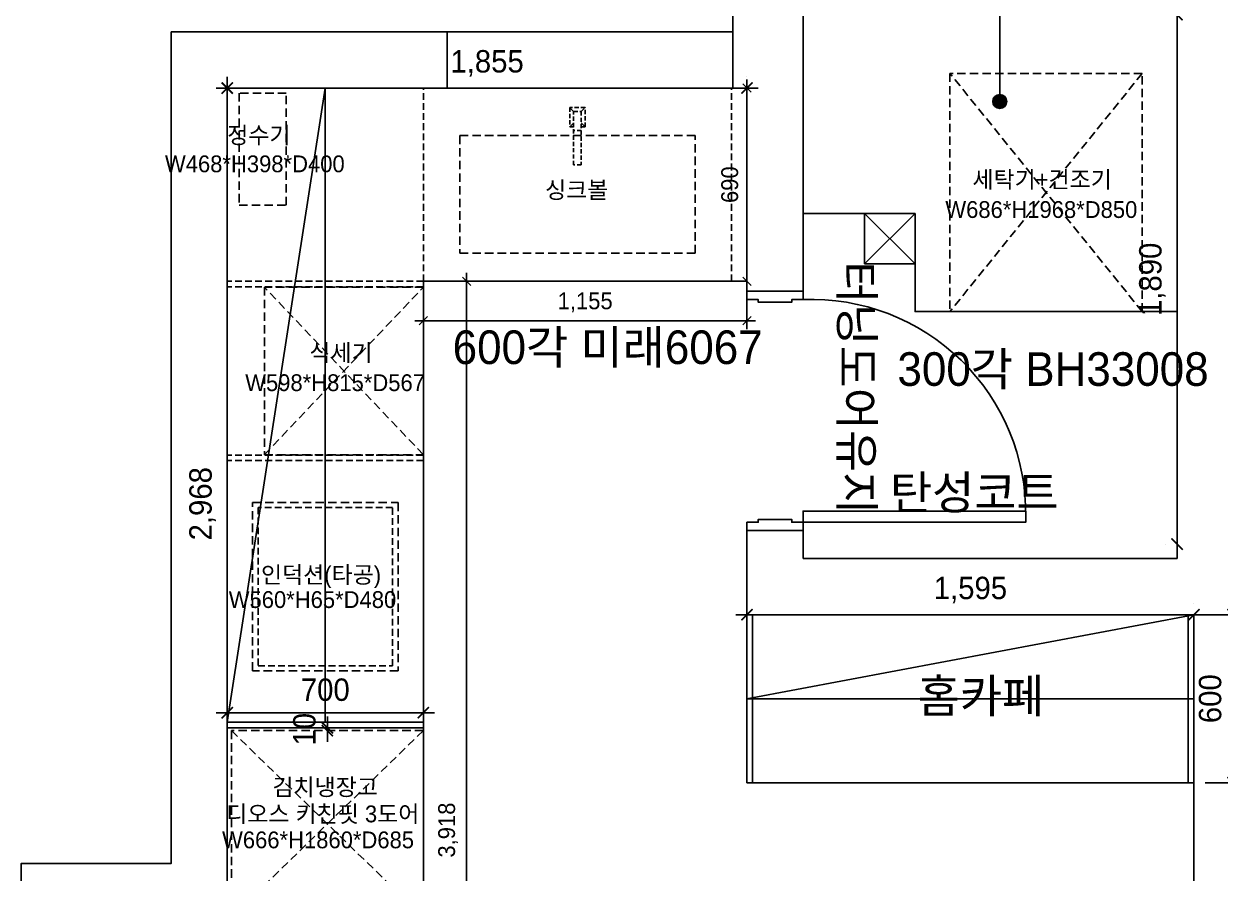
# Model space of a CAD drawing. Header units: millimetres. Extents: x 118028 to 193504, y 42792 to 96100.
# Drawn here: x 150456 to 154725, y 89182 to 92214 of the extents above; entities that cross this region are included whole.
import ezdxf

# ---------------------------------------------------------------- set-up
doc = ezdxf.new("R2010")
doc.units = ezdxf.units.MM
doc.header["$LTSCALE"] = 30
doc.header["$PDMODE"] = 3
for name, pattern in [('DASHED', [0.75, 0.5, -0.25]), ('DASHEDX2', [1.5, 1, -0.5]), ('DH-HID2', [1.2, 0.8, -0.4])]:
    doc.linetypes.add(name, pattern=pattern)
doc.layers.get('DEFPOINTS').update_dxf_attribs({"color": 248})
for name, color, linetype in [('0-ELC TEXT', 7, 'Continuous'), ('06-FUR', 6, 'Continuous'), ('07-DIM WAL', 5, 'Continuous'), ('2CONTINUOUS', 2, 'Continuous'), ('C-WIN', 4, 'Continuous'), ('CO-DO-FR', 7, 'Continuous'), ('CO-DOOR', 8, 'Continuous'), ('FU-FURM', 251, 'DH-HID2'), ('FUR', 8, 'DASHED'), ('설비', 140, 'Continuous')]:
    doc.layers.add(name, color=color, linetype=linetype)
doc.styles.add('HY 울릉도 L', font='')
doc.styles.add('코레일둥고', font='Korail_Round_Gothic_Medium.ttf')
doc.styles.get('HY 울릉도 L').set_extended_font_data('HY울릉도L')
doc.dimstyles.new('30', dxfattribs={"dimscale": 30, "dimtxt": 2, "dimasz": 1, "dimexe": 1, "dimexo": 1, "dimgap": 1, "dimtad": 1, "dimdec": 0, "dimrnd": 0.05, "dimdsep": 46, "dimlunit": 6, "dimtxsty": 'HY 울릉도 L', "dimblk": 'ARCHTICK', "dimcen": 2.5, "dimdle": 1, "dimclrd": 133, "dimclre": 133, "dimclrt": 30, "dimadec": 0, "dimazin": 0, "dimtfac": 1, "dimtdec": 0, "dimtix": 1, "dimtmove": 2, "dimatfit": 3, "dimldrblk": 'ARCHTICK', "dimfxl": 1, "dimlwd": -1, "dimlwe": -1, "dimarcsym": 0})
doc.dimstyles.new('40', dxfattribs={"dimscale": 40, "dimtxt": 2, "dimasz": 1, "dimexe": 1, "dimexo": 1, "dimgap": 1, "dimtad": 1, "dimdec": 0, "dimrnd": 0.05, "dimdsep": 46, "dimlunit": 6, "dimtxsty": 'HY 울릉도 L', "dimblk": 'ARCHTICK', "dimcen": 2.5, "dimdle": 1, "dimclrd": 133, "dimclre": 133, "dimclrt": 30, "dimadec": 0, "dimazin": 0, "dimtfac": 1, "dimtdec": 0, "dimtix": 1, "dimtmove": 2, "dimatfit": 3, "dimldrblk": 'ARCHTICK', "dimfxl": 1, "dimlwd": -1, "dimlwe": -1, "dimarcsym": 0})

# ---------------------------------------------------------------- blocks, each defined once
blk = doc.blocks.new('_ArchTick')
at = {"color": 0, "linetype": 'ByBlock', "const_width": 0.15}
blk.add_lwpolyline([(-0.5, -0.5), (0.5, 0.5)], dxfattribs=at)
blk = doc.blocks.new('*D66')
at = {"layer": '07-DIM WAL', "color": 133, "transparency": 16777216}
for p, q in [((154571.4, 92286.8), (154571.4, 90316.8)), ((154531.4, 92246.8), (154531.4, 92246.8)), ((154531.4, 90356.8), (154531.4, 90356.8))]:
    blk.add_line(p, q, dxfattribs=at)
at = {"layer": 'DEFPOINTS', "color": 0, "transparency": 16777216}
for p in [(154571.4, 92246.8), (154571.4, 90356.8), (154571.4, 90356.8)]:
    blk.add_point(p, dxfattribs=at)
at = {"layer": '07-DIM WAL', "color": 133, "transparency": 16777216, "xscale": 40, "yscale": 40, "zscale": 40}
for p, rotation in [((154571.4, 92246.8), 90), ((154571.4, 90356.8), 270)]:
    blk.add_blockref('_ArchTick', p, dxfattribs=dict(at, rotation=rotation))
at = {"layer": '07-DIM WAL', "color": 30, "transparency": 16777216, "insert": (154483.4, 91301.8), "char_height": 80, "attachment_point": 5, "rotation": 90, "style": 'HY 울릉도 L'}
blk.add_mtext('1,890', dxfattribs=at)
blk = doc.blocks.new('*D67')
at = {"layer": '07-DIM WAL', "color": 133, "transparency": 16777216}
for p, q in [((153036.4, 90144.8), (153036.4, 90144.8)), ((154631.4, 90144.8), (154631.4, 90144.8)), ((154671.4, 90104.8), (152996.4, 90104.8))]:
    blk.add_line(p, q, dxfattribs=at)
at = {"layer": 'DEFPOINTS', "color": 0, "transparency": 16777216}
for p in [(153036.4, 90104.8), (153036.4, 90104.8), (154631.4, 90104.8)]:
    blk.add_point(p, dxfattribs=at)
at = {"layer": '07-DIM WAL', "color": 133, "transparency": 16777216, "xscale": 40, "yscale": 40, "zscale": 40, "rotation": 180}
blk.add_blockref('_ArchTick', (153036.4, 90104.8), dxfattribs=at)
at = {"layer": '07-DIM WAL', "color": 133, "transparency": 16777216, "xscale": 40, "yscale": 40, "zscale": 40}
blk.add_blockref('_ArchTick', (154631.4, 90104.8), dxfattribs=at)
at = {"layer": '07-DIM WAL', "color": 30, "transparency": 16777216, "insert": (153833.9, 90192.8), "char_height": 80, "attachment_point": 5, "style": 'HY 울릉도 L'}
blk.add_mtext('1,595', dxfattribs=at)
blk = doc.blocks.new('vusaudeh')
at = {"layer": '2CONTINUOUS'}
for points in [[(152986.4, 92446.8), (152986.4, 91984.8), (153036.4, 91984.8), (153036.4, 91259.8), (153236.4, 91259.8), (153236.4, 92246.8), (153376.4, 92246.8), (153376.4, 92446.8), (152986.4, 92446.8)], [(154771.4, 87452.8), (154771.4, 91311.8), (155076.4, 91311.8), (155076.4, 91511.8), (154771.4, 91511.8), (154771.4, 92446.8), (154396.4, 92446.8), (154396.4, 92246.8), (154571.4, 92246.8), (154571.4, 90304.8)], [(151181.4, 89016.8), (150446.4, 89016.8), (150446.4, 89216.8), (150981.4, 89216.8), (150981.4, 92184.8), (151966.4, 92184.8), (151966.4, 91984.8), (151181.4, 91984.8), (151181.4, 89016.8)], [(153236.4, 90304.8), (153236.4, 90404.8), (153036.4, 90404.8)], [(153036.4, 90404.8), (153036.4, 90104.8), (154631.4, 90104.8), (154631.4, 87252.8), (154841.4, 87252.8)], [(154571.4, 90304.8), (153236.4, 90304.8)]]:
    blk.add_lwpolyline(points, dxfattribs=at)
at = {"layer": 'C-WIN'}
blk.add_lwpolyline([(152986.4, 92184.8), (151966.4, 92184.8), (151966.4, 91984.8), (152986.4, 91984.8)], close=True, dxfattribs=at)
at = {"layer": 'CO-DO-FR'}
for points in [[(153236.4, 91259.8), (153036.4, 91259.8), (153036.4, 91229.8), (153076.4, 91229.8), (153076.4, 91219.8), (153196.4, 91219.8), (153196.4, 91229.8), (153236.4, 91229.8), (153236.4, 91259.8)], [(153236.4, 90404.8), (153036.4, 90404.8), (153036.4, 90434.8), (153076.4, 90434.8), (153076.4, 90444.8), (153196.4, 90444.8), (153196.4, 90434.8), (153236.4, 90434.8), (153236.4, 90404.8)]]:
    blk.add_lwpolyline(points, close=True, dxfattribs=at)
at = {"layer": 'CO-DOOR'}
blk.add_lwpolyline([(154031.4, 90474.8), (153236.4, 90474.8), (153236.4, 90434.8), (154031.4, 90434.8)], close=True, dxfattribs=at)
blk.add_arc((153265.9, 90464.8), 765.6, 359.2516, 92.2081, dxfattribs=at)
blk = doc.blocks.new('*D71')
at = {"layer": '07-DIM WAL', "color": 133, "transparency": 16777216}
for p, q in [((154771.4, 90144.8), (154771.4, 89464.8)), ((154671.4, 90104.8), (154811.4, 90104.8)), ((154671.4, 89504.8), (154811.4, 89504.8))]:
    blk.add_line(p, q, dxfattribs=at)
at = {"layer": 'DEFPOINTS', "color": 0, "transparency": 16777216}
for p in [(154631.4, 90104.8), (154631.4, 89504.8), (154771.4, 89504.8)]:
    blk.add_point(p, dxfattribs=at)
at = {"layer": '07-DIM WAL', "color": 133, "transparency": 16777216, "xscale": 40, "yscale": 40, "zscale": 40}
for p, rotation in [((154771.4, 90104.8), 90), ((154771.4, 89504.8), 270)]:
    blk.add_blockref('_ArchTick', p, dxfattribs=dict(at, rotation=rotation))
at = {"layer": '07-DIM WAL', "color": 30, "transparency": 16777216, "insert": (154689.7, 89804.8), "char_height": 80, "attachment_point": 5, "rotation": 90, "style": 'HY 울릉도 L'}
blk.add_mtext('600', dxfattribs=at)
blk = doc.blocks.new('*D177')
at = {"layer": '07-DIM WAL', "color": 133, "transparency": 16777216}
for p, q in [((151181.4, 92024.8), (151181.4, 92024.8)), ((153036.4, 92024.8), (153036.4, 92024.8)), ((151141.4, 91984.8), (153076.4, 91984.8))]:
    blk.add_line(p, q, dxfattribs=at)
at = {"layer": 'DEFPOINTS', "color": 0, "transparency": 16777216}
for p in [(151181.4, 91984.8), (153036.4, 91984.8), (153036.4, 91984.8)]:
    blk.add_point(p, dxfattribs=at)
at = {"layer": '07-DIM WAL', "color": 133, "transparency": 16777216, "xscale": 40, "yscale": 40, "zscale": 40, "rotation": 180}
blk.add_blockref('_ArchTick', (151181.4, 91984.8), dxfattribs=at)
at = {"layer": '07-DIM WAL', "color": 133, "transparency": 16777216, "xscale": 40, "yscale": 40, "zscale": 40}
blk.add_blockref('_ArchTick', (153036.4, 91984.8), dxfattribs=at)
at = {"layer": '07-DIM WAL', "color": 30, "transparency": 16777216, "insert": (152108.9, 92072.7), "char_height": 80, "attachment_point": 5, "style": 'HY 울릉도 L'}
blk.add_mtext('1,855', dxfattribs=at)
blk = doc.blocks.new('*D178')
at = {"layer": '07-DIM WAL', "color": 133, "transparency": 16777216}
for p, q in [((151181.4, 89760.8), (151181.4, 89794.8)), ((151881.4, 89760.8), (151881.4, 89794.8)), ((151921.4, 89754.8), (151141.4, 89754.8))]:
    blk.add_line(p, q, dxfattribs=at)
at = {"layer": 'DEFPOINTS', "color": 0, "transparency": 16777216}
for p in [(151181.4, 89754.8), (151181.4, 89720.8), (151881.4, 89720.8)]:
    blk.add_point(p, dxfattribs=at)
at = {"layer": '07-DIM WAL', "color": 133, "transparency": 16777216, "xscale": 40, "yscale": 40, "zscale": 40, "rotation": 180}
blk.add_blockref('_ArchTick', (151181.4, 89754.8), dxfattribs=at)
at = {"layer": '07-DIM WAL', "color": 133, "transparency": 16777216, "xscale": 40, "yscale": 40, "zscale": 40}
blk.add_blockref('_ArchTick', (151881.4, 89754.8), dxfattribs=at)
at = {"layer": '07-DIM WAL', "color": 30, "transparency": 16777216, "insert": (151531.4, 89836.5), "char_height": 80, "attachment_point": 5, "style": 'HY 울릉도 L'}
blk.add_mtext('700', dxfattribs=at)
blk = doc.blocks.new('*D181')
at = {"layer": '07-DIM WAL', "color": 133, "transparency": 16777216}
for p, q in [((151538.9, 89650.8), (151538.9, 89740.8)), ((151498.9, 89700.8), (151498.9, 89700.8)), ((151498.9, 89690.8), (151498.9, 89690.8))]:
    blk.add_line(p, q, dxfattribs=at)
at = {"layer": 'DEFPOINTS', "color": 0, "transparency": 16777216}
for p in [(151538.9, 89700.8), (151538.9, 89700.8), (151538.9, 89690.8)]:
    blk.add_point(p, dxfattribs=at)
at = {"layer": '07-DIM WAL', "color": 133, "transparency": 16777216, "xscale": 40, "yscale": 40, "zscale": 40}
for p, rotation in [((151538.9, 89700.8), 270), ((151538.9, 89690.8), 90)]:
    blk.add_blockref('_ArchTick', p, dxfattribs=dict(at, rotation=rotation))
at = {"layer": '07-DIM WAL', "color": 30, "transparency": 16777216, "insert": (151457.2, 89695.8), "char_height": 80, "attachment_point": 5, "rotation": 90, "style": 'HY 울릉도 L'}
blk.add_mtext('10', dxfattribs=at)
blk = doc.blocks.new('*D389')
at = {"layer": '07-DIM WAL', "color": 133, "transparency": 16777216}
for p, q in [((151181.4, 92024.8), (151181.4, 88976.8)), ((151141.4, 91984.8), (151141.4, 91984.8)), ((151141.4, 89016.8), (151141.4, 89016.8))]:
    blk.add_line(p, q, dxfattribs=at)
at = {"layer": 'DEFPOINTS', "color": 0, "transparency": 16777216}
for p in [(151181.4, 91984.8), (151181.4, 89016.8), (151181.4, 89016.8)]:
    blk.add_point(p, dxfattribs=at)
at = {"layer": '07-DIM WAL', "color": 133, "transparency": 16777216, "xscale": 40, "yscale": 40, "zscale": 40}
for p, rotation in [((151181.4, 91984.8), 90), ((151181.4, 89016.8), 270)]:
    blk.add_blockref('_ArchTick', p, dxfattribs=dict(at, rotation=rotation))
at = {"layer": '07-DIM WAL', "color": 30, "transparency": 16777216, "insert": (151093.4, 90500.8), "char_height": 80, "attachment_point": 5, "rotation": 90, "style": 'HY 울릉도 L'}
blk.add_mtext('2,968', dxfattribs=at)
blk = doc.blocks.new('*D395')
at = {"layer": '07-DIM WAL', "color": 133, "transparency": 16777216}
for p, q in [((152036, 87346.8), (152036, 91324.8)), ((151911.4, 91294.8), (152066, 91294.8)), ((151911.4, 87376.8), (152066, 87376.8))]:
    blk.add_line(p, q, dxfattribs=at)
at = {"layer": 'DEFPOINTS', "color": 0, "transparency": 16777216}
for p in [(151881.4, 91294.8), (152036, 91294.8), (151881.4, 87376.8)]:
    blk.add_point(p, dxfattribs=at)
at = {"layer": '07-DIM WAL', "color": 133, "transparency": 16777216, "xscale": 30, "yscale": 30, "zscale": 30}
for p, rotation in [((152036, 91294.8), 90), ((152036, 87376.8), 270)]:
    blk.add_blockref('_ArchTick', p, dxfattribs=dict(at, rotation=rotation))
at = {"layer": '07-DIM WAL', "color": 30, "transparency": 16777216, "insert": (151970, 89335.8), "char_height": 60, "attachment_point": 5, "rotation": 90, "style": 'HY 울릉도 L'}
blk.add_mtext('3,918', dxfattribs=at)
blk = doc.blocks.new('*D396')
at = {"layer": '07-DIM WAL', "color": 133, "transparency": 16777216}
for p, q in [((151881.4, 91264.8), (151881.4, 91124.3)), ((153036.4, 91264.8), (153036.4, 91124.3)), ((151851.4, 91154.3), (153066.4, 91154.3))]:
    blk.add_line(p, q, dxfattribs=at)
at = {"layer": 'DEFPOINTS', "color": 0, "transparency": 16777216}
for p in [(151881.4, 91294.8), (153036.4, 91294.8), (153036.4, 91154.3)]:
    blk.add_point(p, dxfattribs=at)
at = {"layer": '07-DIM WAL', "color": 133, "transparency": 16777216, "xscale": 30, "yscale": 30, "zscale": 30, "rotation": 180}
blk.add_blockref('_ArchTick', (151881.4, 91154.3), dxfattribs=at)
at = {"layer": '07-DIM WAL', "color": 133, "transparency": 16777216, "xscale": 30, "yscale": 30, "zscale": 30}
blk.add_blockref('_ArchTick', (153036.4, 91154.3), dxfattribs=at)
at = {"layer": '07-DIM WAL', "color": 30, "transparency": 16777216, "insert": (152458.9, 91219.5), "char_height": 60, "attachment_point": 5, "style": 'HY 울릉도 L'}
blk.add_mtext('1,155', dxfattribs=at)
blk = doc.blocks.new('*D397')
at = {"layer": '07-DIM WAL', "color": 133, "transparency": 16777216}
for p, q in [((153036.4, 92014.8), (153036.4, 91264.8)), ((153006.4, 91984.8), (153006.4, 91984.8)), ((153006.4, 91294.8), (153006.4, 91294.8))]:
    blk.add_line(p, q, dxfattribs=at)
at = {"layer": 'DEFPOINTS', "color": 0, "transparency": 16777216}
for p in [(153036.4, 91984.8), (153036.4, 91294.8), (153036.4, 91294.8)]:
    blk.add_point(p, dxfattribs=at)
at = {"layer": '07-DIM WAL', "color": 133, "transparency": 16777216, "xscale": 30, "yscale": 30, "zscale": 30}
for p, rotation in [((153036.4, 91984.8), 90), ((153036.4, 91294.8), 270)]:
    blk.add_blockref('_ArchTick', p, dxfattribs=dict(at, rotation=rotation))
at = {"layer": '07-DIM WAL', "color": 30, "transparency": 16777216, "insert": (152975.1, 91639.8), "char_height": 60, "attachment_point": 5, "rotation": 90, "style": 'HY 울릉도 L'}
blk.add_mtext('690', dxfattribs=at)

msp = doc.modelspace()

# ---------------------------------------------------------------- hatches: boundary and pattern name
at = {"layer": '0-ELC TEXT'}
h = msp.add_hatch(color=256, dxfattribs=at)
h.dxf.hatch_style = 1
edge = h.paths.add_edge_path()
edge.add_arc((153938.5, 91936.6), 25, -180, 180, ccw=False)

# ---------------------------------------------------------------- linework, layer by layer
for p, q in [((153456.4, 91536.8), (153636.4, 91356.8)), ((153456.4, 91356.8), (153636.4, 91536.8))]:
    msp.add_line(p, q)
msp.add_lwpolyline([(153236.4, 91536.8), (153636.4, 91536.8), (153636.4, 91186.8), (154571.4, 91186.8)])
msp.add_lwpolyline([(153456.4, 91356.8), (153636.4, 91356.8), (153636.4, 91536.8), (153456.4, 91536.8)], close=True)
msp.add_line((153938.5, 92542.5), (153938.5, 91936.6), dxfattribs=at)
msp.add_circle((153938.5, 91936.6), 25, dxfattribs=at)
at = {"layer": '06-FUR', "color": 7, "linetype": 'DASHEDX2'}
for p, q in [((154446.9, 92036.8), (153760.9, 91186.8)), ((154446.9, 91186.8), (153760.9, 92036.8)), ((151314.4, 90675.8), (151881.4, 91273.8)), ((151881.4, 90675.8), (151314.4, 91273.8)), ((151881.4, 89690.8), (151196.4, 89024.8)), ((151196.4, 89690.8), (151881.4, 89024.8))]:
    msp.add_line(p, q, dxfattribs=at)
at = {"layer": '06-FUR'}
for p, q in [((151881.4, 89720.8), (151181.4, 89720.8)), ((151881.4, 89700.8), (151181.4, 89700.8))]:
    msp.add_line(p, q, dxfattribs=at)
at = {"layer": '06-FUR', "color": 7, "linetype": 'DASHEDX2'}
for points in [[(154446.9, 92036.8), (153760.9, 92036.8), (153760.9, 91186.8), (154446.9, 91186.8)], [(151224.4, 91566.6), (151392.4, 91566.6), (151392.4, 91966.6), (151224.4, 91966.6)], [(152011.4, 91394.8), (152851.4, 91394.8), (152851.4, 91814.8), (152011.4, 91814.8)], [(151881.4, 90675.8), (151881.4, 91273.8), (151314.4, 91273.8), (151314.4, 90675.8)], [(151791.4, 90504.8), (151791.4, 89904.8), (151271.4, 89904.8), (151271.4, 90504.8)], [(151196.4, 89024.8), (151881.4, 89024.8), (151881.4, 89690.8), (151196.4, 89690.8)]]:
    msp.add_lwpolyline(points, close=True, dxfattribs=at)
at = {"layer": '06-FUR'}
for points in [[(153036.4, 91984.8), (153036.4, 91294.8), (151881.4, 91294.8), (151881.4, 87376.8), (151181.4, 87376.8), (151181.4, 91984.8), (153036.4, 91984.8)], [(151531.4, 89720.8), (151531.4, 91984.8), (151181.4, 89720.8)], [(154631.4, 90104.8), (153036.4, 89804.8), (154631.4, 89804.8)]]:
    msp.add_lwpolyline(points, dxfattribs=at)
for points in [[(153036.4, 90104.8), (154631.4, 90104.8), (154631.4, 89504.8), (153036.4, 89504.8)], [(153036.4, 89504.8), (153056.4, 89504.8), (153056.4, 90104.8), (153036.4, 90104.8)], [(154611.4, 89504.8), (154631.4, 89504.8), (154631.4, 90104.8), (154611.4, 90104.8)]]:
    msp.add_lwpolyline(points, close=True, dxfattribs=at)
at = {"layer": 'FU-FURM'}
for p, q in [((151881.4, 91294.8), (151881.4, 91984.8)), ((152981.4, 91294.8), (152981.4, 91984.8)), ((151881.4, 91294.8), (151181.4, 91294.8)), ((151881.4, 91274.8), (151181.4, 91274.8)), ((151881.4, 90674.8), (151181.4, 90674.8)), ((151881.4, 90654.8), (151181.4, 90654.8)), ((151881.4, 89754.8), (151181.4, 89754.8))]:
    msp.add_line(p, q, dxfattribs=at)
msp.add_lwpolyline([(151291.4, 90487.8), (151291.4, 89921.8), (151771.4, 89921.8), (151771.4, 90487.8)], close=True, dxfattribs=at)
at = {"layer": 'FUR'}
for p, q in [((152417.8, 91901.2), (152404.1, 91914.8)), ((152445, 91901.2), (152458.6, 91914.8)), ((152404.1, 91846.6), (152417.8, 91860.3)), ((152417.8, 91846.6), (152404.1, 91846.6)), ((152445, 91833), (152417.8, 91833)), ((152445, 91860.3), (152458.6, 91846.6)), ((152458.6, 91846.6), (152445, 91846.6))]:
    msp.add_line(p, q, dxfattribs=at)
msp.add_lwpolyline([(152458.6, 91846.6), (152458.6, 91914.8), (152404.1, 91914.8), (152404.1, 91846.6)], dxfattribs=at)
msp.add_lwpolyline([(152445, 91901.2), (152445, 91710.3), (152417.8, 91710.3), (152417.8, 91901.2)], close=True, dxfattribs=at)

# ---------------------------------------------------------------- block references
msp.add_blockref('vusaudeh', (0, 0))

# ---------------------------------------------------------------- texts
at = {"layer": '0-ELC TEXT', "style": '코레일둥고'}
for s, height, p in [('정수기', 60, (151181.4, 91786.6)), ('W468*H398*D400', 60, (150959.3, 91684.1)), ('싱크볼', 60, (152315.8, 91590.9)), ('세탁기+건조기', 60, (153841.1, 91628.5)), ('W686*H1968*D850', 60, (153744.5, 91521)), ('식세기', 60, (151474.6, 91010)), ('W598*H815*D567', 60, (151245.7, 90902.9)), ('탄성코트', 120, (153546.6, 90481)), ('인덕션(타공)', 60, (151301.9, 90217.5)), ('W560*H65*D480', 60, (151186.9, 90128.7)), ('홈카페', 120, (153645.3, 89754.9)), ('김치냉장고', 60, (151342.6, 89459.5)), ('디오스 키친핏 3도어', 60, (151177.6, 89363.6)), ('W666*H1860*D685', 60, (151163.1, 89270.9))]:
    msp.add_text(s, height=height, dxfattribs=at).set_placement(p)
msp.add_text('터닝도어유지', height=120, rotation=270, dxfattribs=at).set_placement((153368.3, 91366.6))
at = {"layer": '설비', "color": 140, "style": '코레일둥고'}
for s, p in [('600각 미래6067', (151986, 90999.5)), ('300각 BH33008', (153573.4, 90921.6))]:
    msp.add_text(s, height=120, dxfattribs=at).set_placement(p)

# ---------------------------------------------------------------- dimensions: what is measured, and where the dimension line sits
at = {"layer": '07-DIM WAL'}
dim = msp.add_linear_dim(base=(154571.4, 90356.8), p1=(154571.4, 92246.8), p2=(154571.4, 90356.8), angle=90, dimstyle='40', override={"dimtfill": 0}, dxfattribs=at)
dim.commit()
dim.dimension.update_dxf_attribs({"geometry": '*D66', "text_midpoint": (154483.4, 91301.8)})
for base, p1, p2, dimstyle, picture, middle in [((153036.4, 91984.8), (151181.4, 91984.8), (153036.4, 91984.8), '40', '*D177', (152108.9, 92072.7)), ((153036.4, 91154.3), (151881.4, 91294.8), (153036.4, 91294.8), '30', '*D396', (152458.9, 91219.5)), ((151181.4, 89754.8), (151881.4, 89720.8), (151181.4, 89720.8), '40', '*D178', (151531.4, 89836.5))]:
    dim = msp.add_linear_dim(base=base, p1=p1, p2=p2, dimstyle=dimstyle, dxfattribs=at)
    dim.commit()
    dim.dimension.update_dxf_attribs({"geometry": picture, "text_midpoint": middle})
for base, p1, p2, dimstyle, picture, middle in [((151181.4, 89016.8), (151181.4, 91984.8), (151181.4, 89016.8), '40', '*D389', (151093.4, 90500.8)), ((153036.4, 91294.8), (153036.4, 91984.8), (153036.4, 91294.8), '30', '*D397', (152975.1, 91639.8)), ((152036, 91294.8), (151881.4, 87376.8), (151881.4, 91294.8), '30', '*D395', (151970, 89335.8)), ((154771.4, 89504.8), (154631.4, 90104.8), (154631.4, 89504.8), '40', '*D71', (154689.7, 89804.8)), ((151538.9, 89700.8), (151538.9, 89690.8), (151538.9, 89700.8), '40', '*D181', (151457.2, 89695.8))]:
    dim = msp.add_linear_dim(base=base, p1=p1, p2=p2, angle=90, dimstyle=dimstyle, dxfattribs=at)
    dim.commit()
    dim.dimension.update_dxf_attribs({"geometry": picture, "text_midpoint": middle})
dim = msp.add_linear_dim(base=(153036.4, 90104.8), p1=(154631.4, 90104.8), p2=(153036.4, 90104.8), dimstyle='40', override={"dimtfill": 0}, dxfattribs=at)
dim.commit()
dim.dimension.update_dxf_attribs({"geometry": '*D67', "text_midpoint": (153833.9, 90192.8)})

doc.saveas('drawing.dxf')
